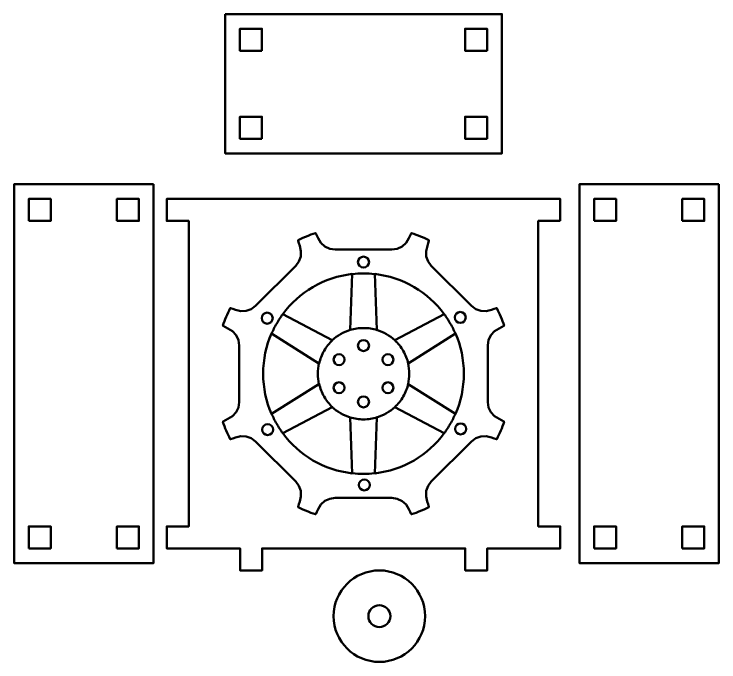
# Model space of a CAD drawing. Header units: inches. Extents: x 247 to 2765, y -1897 to -1110.
# Drawn here: x 308.4 to 404.4, y -1806.7 to -1718.4 of the extents above; entities that cross this region are included whole.
import ezdxf

# ---------------------------------------------------------------- set-up
doc = ezdxf.new("R2010")
doc.units = ezdxf.units.IN
doc.header["$MEASUREMENT"] = 0
doc.layers.add('Layer 1', color=7, linetype='Continuous')

# ---------------------------------------------------------------- blocks, each defined once
blk = doc.blocks.new('block 28')
at = {"layer": 'Layer 1', "color": 240, "lineweight": 50, "true_color": 0xec2227}
for points in [[(355.986, -1762.78), (356.4, -1762.78), (356.736, -1763.115), (356.736, -1763.53), (356.736, -1763.944), (356.4, -1764.28), (355.986, -1764.28), (355.572, -1764.28), (355.236, -1763.944), (355.236, -1763.53), (355.236, -1763.115), (355.572, -1762.78), (355.986, -1762.78)], [(352.662, -1764.699), (353.076, -1764.699), (353.412, -1765.035), (353.412, -1765.449), (353.412, -1765.863), (353.076, -1766.199), (352.662, -1766.199), (352.248, -1766.199), (351.912, -1765.863), (351.912, -1765.449), (351.912, -1765.035), (352.248, -1764.699), (352.662, -1764.699)], [(359.31, -1764.699), (359.724, -1764.699), (360.06, -1765.035), (360.06, -1765.449), (360.06, -1765.863), (359.724, -1766.199), (359.31, -1766.199), (358.896, -1766.199), (358.56, -1765.863), (358.56, -1765.449), (358.56, -1765.035), (358.896, -1764.699), (359.31, -1764.699)], [(352.662, -1768.537), (353.076, -1768.537), (353.412, -1768.873), (353.412, -1769.287), (353.412, -1769.701), (353.076, -1770.037), (352.662, -1770.037), (352.248, -1770.037), (351.912, -1769.701), (351.912, -1769.287), (351.912, -1768.873), (352.248, -1768.537), (352.662, -1768.537)], [(359.31, -1768.537), (359.724, -1768.537), (360.06, -1768.873), (360.06, -1769.287), (360.06, -1769.701), (359.724, -1770.037), (359.31, -1770.037), (358.896, -1770.037), (358.56, -1769.701), (358.56, -1769.287), (358.56, -1768.873), (358.896, -1768.537), (359.31, -1768.537)], [(355.986, -1770.456), (356.4, -1770.456), (356.736, -1770.792), (356.736, -1771.206), (356.736, -1771.62), (356.4, -1771.956), (355.986, -1771.956), (355.572, -1771.956), (355.236, -1771.62), (355.236, -1771.206), (355.236, -1770.792), (355.572, -1770.456), (355.986, -1770.456)]]:
    blk.add_open_spline(points, degree=3, knots=[0, 0, 0, 0, 1, 1, 1, 2, 2, 2, 3, 3, 3, 4, 4, 4, 4], dxfattribs=at)
blk = doc.blocks.new('block 29')
at = {"layer": 'Layer 1', "color": 240, "lineweight": 50, "true_color": 0xec2227}
for points in [[(357.838, -1761.421), (357.253, -1761.239), (356.631, -1761.142), (355.986, -1761.142), (355.357, -1761.142), (354.749, -1761.235), (354.176, -1761.408)], [(349.942, -1765.981), (350.077, -1765.384), (350.303, -1764.796), (350.625, -1764.238), (350.94, -1763.693), (351.324, -1763.213), (351.761, -1762.804)], [(360.242, -1762.809), (360.692, -1763.226), (361.088, -1763.715), (361.41, -1764.273), (361.725, -1764.818), (361.948, -1765.391), (362.084, -1765.974)], [(349.941, -1768.756), (350.077, -1769.354), (350.303, -1769.942), (350.625, -1770.5), (350.94, -1771.045), (351.324, -1771.524), (351.762, -1771.933)], [(360.242, -1771.928), (360.692, -1771.511), (361.088, -1771.022), (361.411, -1770.464), (361.726, -1769.918), (361.948, -1769.345), (362.084, -1768.763)], [(357.838, -1773.315), (357.253, -1773.498), (356.631, -1773.595), (355.986, -1773.595), (355.357, -1773.595), (354.749, -1773.501), (354.176, -1773.328)]]:
    blk.add_open_spline(points, degree=3, knots=[0, 0, 0, 0, 1, 1, 1, 2, 2, 2, 2], dxfattribs=at)
blk = doc.blocks.new('block 30')
at = {"layer": 'Layer 1', "color": 240, "lineweight": 50, "true_color": 0xec2227}
for points in [[(357.511, -1753.794), (357.011, -1753.738), (356.501, -1753.709), (355.986, -1753.709), (355.471, -1753.709), (354.961, -1753.738), (354.461, -1753.794)], [(343.468, -1761.902), (343.669, -1761.439), (343.9, -1760.984), (344.157, -1760.539), (344.415, -1760.092), (344.694, -1759.666), (344.993, -1759.26)], [(366.979, -1759.26), (367.278, -1759.666), (367.557, -1760.093), (367.815, -1760.539), (368.073, -1760.986), (368.303, -1761.44), (368.505, -1761.902)], [(343.468, -1772.834), (343.669, -1773.297), (343.899, -1773.752), (344.157, -1774.198), (344.415, -1774.645), (344.694, -1775.071), (344.993, -1775.476)], [(366.979, -1775.476), (367.278, -1775.071), (367.558, -1774.645), (367.815, -1774.197), (368.073, -1773.751), (368.303, -1773.296), (368.505, -1772.834)], [(357.511, -1780.943), (357.011, -1780.999), (356.501, -1781.027), (355.986, -1781.027), (355.471, -1781.027), (354.961, -1780.999), (354.461, -1780.943)]]:
    blk.add_open_spline(points, degree=3, knots=[0, 0, 0, 0, 1, 1, 1, 2, 2, 2, 2], dxfattribs=at)
blk = doc.blocks.new('block 31')
at = {"layer": 'Layer 1', "color": 240, "lineweight": 50, "true_color": 0xec2227}
for points in [[(355.986, -1751.41), (356.4, -1751.41), (356.736, -1751.746), (356.736, -1752.16), (356.736, -1752.574), (356.4, -1752.91), (355.986, -1752.91), (355.572, -1752.91), (355.236, -1752.574), (355.236, -1752.16), (355.236, -1751.746), (355.572, -1751.41), (355.986, -1751.41)], [(342.863, -1759.051), (343.277, -1759.051), (343.613, -1759.387), (343.613, -1759.801), (343.613, -1760.215), (343.277, -1760.551), (342.863, -1760.551), (342.449, -1760.551), (342.113, -1760.215), (342.113, -1759.801), (342.113, -1759.387), (342.449, -1759.051), (342.863, -1759.051)], [(369.164, -1758.952), (369.578, -1758.952), (369.914, -1759.288), (369.914, -1759.702), (369.914, -1760.117), (369.578, -1760.452), (369.164, -1760.452), (368.75, -1760.452), (368.414, -1760.117), (368.414, -1759.702), (368.414, -1759.288), (368.75, -1758.952), (369.164, -1758.952)], [(342.92, -1774.235), (343.334, -1774.235), (343.67, -1774.571), (343.67, -1774.985), (343.67, -1775.399), (343.334, -1775.735), (342.92, -1775.735), (342.506, -1775.735), (342.17, -1775.399), (342.17, -1774.985), (342.17, -1774.571), (342.506, -1774.235), (342.92, -1774.235)], [(369.22, -1774.138), (369.634, -1774.138), (369.97, -1774.474), (369.97, -1774.888), (369.97, -1775.302), (369.634, -1775.638), (369.22, -1775.638), (368.806, -1775.638), (368.471, -1775.302), (368.471, -1774.888), (368.471, -1774.474), (368.806, -1774.138), (369.22, -1774.138)], [(356.099, -1781.779), (356.513, -1781.779), (356.849, -1782.115), (356.849, -1782.529), (356.849, -1782.943), (356.513, -1783.279), (356.099, -1783.279), (355.685, -1783.279), (355.349, -1782.943), (355.349, -1782.529), (355.349, -1782.115), (355.685, -1781.779), (356.099, -1781.779)]]:
    blk.add_open_spline(points, degree=3, knots=[0, 0, 0, 0, 1, 1, 1, 2, 2, 2, 3, 3, 3, 4, 4, 4, 4], dxfattribs=at)
blk = doc.blocks.new('block 27')
at = {"layer": 'Layer 1', "color": 98, "lineweight": 50, "true_color": 0x010202}
for points, knots in [([(373.774, -1758.543), (373.774, -1758.543), (373.415, -1758.671), (373.415, -1758.671), (373.415, -1758.671), (372.703, -1758.849), (372.703, -1758.849), (372.703, -1758.849), (371.971, -1758.813), (371.971, -1758.813), (371.971, -1758.813), (371.28, -1758.567), (371.28, -1758.567), (371.28, -1758.567), (370.691, -1758.13), (370.691, -1758.13), (370.691, -1758.13), (365.225, -1752.663), (365.225, -1752.663), (365.225, -1752.663), (364.787, -1752.074), (364.787, -1752.074), (364.787, -1752.074), (364.541, -1751.384), (364.541, -1751.384), (364.541, -1751.384), (364.505, -1750.65), (364.505, -1750.65), (364.505, -1750.65), (364.683, -1749.939), (364.683, -1749.939), (364.683, -1749.939), (364.811, -1749.579), (364.811, -1749.579), (364.811, -1749.579), (364.902, -1749.239), (364.902, -1749.239), (364.902, -1749.239), (364.902, -1749.186), (364.902, -1749.186), (364.135, -1748.809), (363.346, -1748.483), (362.538, -1748.206), (362.538, -1748.206), (362.499, -1748.245), (362.499, -1748.245), (362.499, -1748.245), (362.324, -1748.549), (362.324, -1748.549), (362.324, -1748.549), (362.16, -1748.894), (362.16, -1748.894), (362.16, -1748.894), (361.784, -1749.523), (361.784, -1749.523), (361.784, -1749.523), (361.24, -1750.015), (361.24, -1750.015), (361.24, -1750.015), (360.576, -1750.33), (360.576, -1750.33), (360.576, -1750.33), (359.851, -1750.438), (359.851, -1750.438), (359.851, -1750.438), (352.121, -1750.438), (352.121, -1750.438), (352.121, -1750.438), (351.395, -1750.329), (351.395, -1750.329), (351.395, -1750.329), (350.732, -1750.016), (350.732, -1750.016), (350.732, -1750.016), (350.189, -1749.524), (350.189, -1749.524), (350.189, -1749.524), (349.811, -1748.894), (349.811, -1748.894), (349.811, -1748.894), (349.648, -1748.549), (349.648, -1748.549), (349.648, -1748.549), (349.473, -1748.245), (349.473, -1748.245), (349.473, -1748.245), (349.433, -1748.206), (349.433, -1748.206), (349.032, -1748.343), (348.631, -1748.49), (348.235, -1748.654), (347.838, -1748.82), (347.451, -1749), (347.07, -1749.185), (347.07, -1749.185), (347.069, -1749.241), (347.069, -1749.241), (347.069, -1749.241), (347.162, -1749.58), (347.162, -1749.58), (347.162, -1749.58), (347.29, -1749.94), (347.29, -1749.94), (347.29, -1749.94), (347.467, -1750.652), (347.467, -1750.652), (347.467, -1750.652), (347.432, -1751.384), (347.432, -1751.384), (347.432, -1751.384), (347.184, -1752.075), (347.184, -1752.075), (347.184, -1752.075), (346.748, -1752.664), (346.748, -1752.664), (346.748, -1752.664), (341.282, -1758.13), (341.282, -1758.13), (341.282, -1758.13), (340.692, -1758.568), (340.692, -1758.568), (340.692, -1758.568), (340.002, -1758.814), (340.002, -1758.814), (340.002, -1758.814), (339.269, -1758.85), (339.269, -1758.85), (339.269, -1758.85), (338.557, -1758.672), (338.557, -1758.672), (338.557, -1758.672), (338.198, -1758.544), (338.198, -1758.544), (338.198, -1758.544), (337.858, -1758.453), (337.858, -1758.453), (337.858, -1758.453), (337.803, -1758.453), (337.803, -1758.453), (337.428, -1759.22), (337.101, -1760.009), (336.824, -1760.817), (336.824, -1760.817), (336.863, -1760.855), (336.863, -1760.855), (336.863, -1760.855), (337.167, -1761.03), (337.167, -1761.03), (337.167, -1761.03), (337.512, -1761.195), (337.512, -1761.195), (337.512, -1761.195), (338.141, -1761.571), (338.141, -1761.571), (338.141, -1761.571), (338.634, -1762.115), (338.634, -1762.115), (338.634, -1762.115), (338.947, -1762.778), (338.947, -1762.778), (338.947, -1762.778), (339.055, -1763.504), (339.055, -1763.504), (339.055, -1763.504), (339.055, -1771.235), (339.055, -1771.235), (339.055, -1771.235), (338.948, -1771.96), (338.948, -1771.96), (338.948, -1771.96), (338.634, -1772.623), (338.634, -1772.623), (338.634, -1772.623), (338.141, -1773.167), (338.141, -1773.167), (338.141, -1773.167), (337.512, -1773.544), (337.512, -1773.544), (337.512, -1773.544), (337.168, -1773.707), (337.168, -1773.707), (337.168, -1773.707), (336.863, -1773.882), (336.863, -1773.882), (336.863, -1773.882), (336.824, -1773.921), (336.824, -1773.921), (336.962, -1774.323), (337.108, -1774.722), (337.272, -1775.12), (337.437, -1775.517), (337.616, -1775.903), (337.802, -1776.284), (337.802, -1776.284), (337.858, -1776.284), (337.858, -1776.284), (337.858, -1776.284), (338.199, -1776.193), (338.199, -1776.193), (338.199, -1776.193), (338.557, -1776.065), (338.557, -1776.065), (338.557, -1776.065), (339.269, -1775.887), (339.269, -1775.887), (339.269, -1775.887), (340.001, -1775.922), (340.001, -1775.922), (340.001, -1775.922), (340.693, -1776.17), (340.693, -1776.17), (340.693, -1776.17), (341.282, -1776.607), (341.282, -1776.607), (341.282, -1776.607), (346.748, -1782.073), (346.748, -1782.073), (346.748, -1782.073), (347.184, -1782.662), (347.184, -1782.662), (347.184, -1782.662), (347.432, -1783.353), (347.432, -1783.353), (347.432, -1783.353), (347.468, -1784.085), (347.468, -1784.085), (347.468, -1784.085), (347.29, -1784.797), (347.29, -1784.797), (347.29, -1784.797), (347.161, -1785.157), (347.161, -1785.157), (347.161, -1785.157), (347.07, -1785.496), (347.07, -1785.496), (347.07, -1785.496), (347.07, -1785.551), (347.07, -1785.551), (347.837, -1785.926), (348.626, -1786.253), (349.434, -1786.53), (349.434, -1786.53), (349.472, -1786.493), (349.472, -1786.493), (349.472, -1786.493), (349.648, -1786.187), (349.648, -1786.187), (349.648, -1786.187), (349.812, -1785.842), (349.812, -1785.842), (349.812, -1785.842), (350.189, -1785.214), (350.189, -1785.214), (350.189, -1785.214), (350.732, -1784.72), (350.732, -1784.72), (350.732, -1784.72), (351.394, -1784.407), (351.394, -1784.407), (351.394, -1784.407), (352.121, -1784.299), (352.121, -1784.299), (352.121, -1784.299), (359.851, -1784.298), (359.851, -1784.298), (359.851, -1784.298), (360.577, -1784.408), (360.577, -1784.408), (360.577, -1784.408), (361.241, -1784.721), (361.241, -1784.721), (361.241, -1784.721), (361.784, -1785.214), (361.784, -1785.214), (361.784, -1785.214), (362.161, -1785.842), (362.161, -1785.842), (362.161, -1785.842), (362.324, -1786.187), (362.324, -1786.187), (362.324, -1786.187), (362.499, -1786.493), (362.499, -1786.493), (362.499, -1786.493), (362.538, -1786.531), (362.538, -1786.531), (362.94, -1786.393), (363.34, -1786.247), (363.737, -1786.083), (364.134, -1785.918), (364.521, -1785.737), (364.902, -1785.552), (364.902, -1785.552), (364.902, -1785.496), (364.902, -1785.496), (364.902, -1785.496), (364.811, -1785.156), (364.811, -1785.156), (364.811, -1785.156), (364.682, -1784.797), (364.682, -1784.797), (364.682, -1784.797), (364.505, -1784.085), (364.505, -1784.085), (364.505, -1784.085), (364.541, -1783.353), (364.541, -1783.353), (364.541, -1783.353), (364.788, -1782.661), (364.788, -1782.661), (364.788, -1782.661), (365.224, -1782.072), (365.224, -1782.072), (365.224, -1782.072), (370.691, -1776.606), (370.691, -1776.606), (370.691, -1776.606), (371.279, -1776.169), (371.279, -1776.169), (371.279, -1776.169), (371.97, -1775.923), (371.97, -1775.923), (371.97, -1775.923), (372.703, -1775.886), (372.703, -1775.886), (372.703, -1775.886), (373.415, -1776.065), (373.415, -1776.065), (373.415, -1776.065), (373.774, -1776.193), (373.774, -1776.193), (373.774, -1776.193), (374.113, -1776.284), (374.113, -1776.284), (374.113, -1776.284), (374.168, -1776.284), (374.168, -1776.284), (374.544, -1775.517), (374.871, -1774.727), (375.148, -1773.919), (375.148, -1773.919), (375.109, -1773.881), (375.109, -1773.881), (375.109, -1773.881), (374.805, -1773.706), (374.805, -1773.706), (374.805, -1773.706), (374.46, -1773.542), (374.46, -1773.542), (374.46, -1773.542), (373.831, -1773.165), (373.831, -1773.165), (373.831, -1773.165), (373.338, -1772.623), (373.338, -1772.623), (373.338, -1772.623), (373.024, -1771.959), (373.024, -1771.959), (373.024, -1771.959), (372.917, -1771.232), (372.917, -1771.232), (372.917, -1771.232), (372.916, -1763.503), (372.916, -1763.503), (372.916, -1763.503), (373.024, -1762.777), (373.024, -1762.777), (373.024, -1762.777), (373.339, -1762.113), (373.339, -1762.113), (373.339, -1762.113), (373.831, -1761.57), (373.831, -1761.57), (373.831, -1761.57), (374.46, -1761.192), (374.46, -1761.192), (374.46, -1761.192), (374.804, -1761.03), (374.804, -1761.03), (374.804, -1761.03), (375.109, -1760.854), (375.109, -1760.854), (375.109, -1760.854), (375.149, -1760.816), (375.149, -1760.816), (375.011, -1760.413), (374.864, -1760.014), (374.7, -1759.617), (374.536, -1759.219), (374.356, -1758.833), (374.17, -1758.452), (374.17, -1758.452), (374.114, -1758.452), (374.114, -1758.452), (374.114, -1758.452), (373.774, -1758.543), (373.774, -1758.543)], [0, 0, 0, 0, 1, 1, 1, 2, 2, 2, 3, 3, 3, 4, 4, 4, 5, 5, 5, 6, 6, 6, 7, 7, 7, 8, 8, 8, 9, 9, 9, 10, 10, 10, 11, 11, 11, 12, 12, 12, 13, 13, 13, 14, 14, 14, 15, 15, 15, 16, 16, 16, 17, 17, 17, 18, 18, 18, 19, 19, 19, 20, 20, 20, 21, 21, 21, 22, 22, 22, 23, 23, 23, 24, 24, 24, 25, 25, 25, 26, 26, 26, 27, 27, 27, 28, 28, 28, 29, 29, 29, 30, 30, 30, 31, 31, 31, 32, 32, 32, 33, 33, 33, 34, 34, 34, 35, 35, 35, 36, 36, 36, 37, 37, 37, 38, 38, 38, 39, 39, 39, 40, 40, 40, 41, 41, 41, 42, 42, 42, 43, 43, 43, 44, 44, 44, 45, 45, 45, 46, 46, 46, 47, 47, 47, 48, 48, 48, 49, 49, 49, 50, 50, 50, 51, 51, 51, 52, 52, 52, 53, 53, 53, 54, 54, 54, 55, 55, 55, 56, 56, 56, 57, 57, 57, 58, 58, 58, 59, 59, 59, 60, 60, 60, 61, 61, 61, 62, 62, 62, 63, 63, 63, 64, 64, 64, 65, 65, 65, 66, 66, 66, 67, 67, 67, 68, 68, 68, 69, 69, 69, 70, 70, 70, 71, 71, 71, 72, 72, 72, 73, 73, 73, 74, 74, 74, 75, 75, 75, 76, 76, 76, 77, 77, 77, 78, 78, 78, 79, 79, 79, 80, 80, 80, 81, 81, 81, 82, 82, 82, 83, 83, 83, 84, 84, 84, 85, 85, 85, 86, 86, 86, 87, 87, 87, 88, 88, 88, 89, 89, 89, 90, 90, 90, 91, 91, 91, 92, 92, 92, 93, 93, 93, 94, 94, 94, 95, 95, 95, 96, 96, 96, 97, 97, 97, 98, 98, 98, 99, 99, 99, 100, 100, 100, 101, 101, 101, 102, 102, 102, 103, 103, 103, 104, 104, 104, 105, 105, 105, 106, 106, 106, 107, 107, 107, 108, 108, 108, 109, 109, 109, 110, 110, 110, 111, 111, 111, 112, 112, 112, 113, 113, 113, 114, 114, 114, 115, 115, 115, 116, 116, 116, 117, 117, 117, 118, 118, 118, 119, 119, 119, 120, 120, 120, 121, 121, 121, 122, 122, 122, 123, 123, 123, 124, 124, 124, 125, 125, 125, 126, 126, 126, 127, 127, 127, 128, 128, 128, 129, 129, 129, 130, 130, 130, 131, 131, 131, 132, 132, 132, 132]), ([(354.175, -1761.404), (353.251, -1761.685), (352.42, -1762.176), (351.733, -1762.821), (351.733, -1762.821), (344.98, -1759.251), (344.98, -1759.251), (347.187, -1756.266), (350.577, -1754.211), (354.459, -1753.779), (354.459, -1753.779), (354.175, -1761.404), (354.175, -1761.404)], [0, 0, 0, 0, 1, 1, 1, 2, 2, 2, 3, 3, 3, 4, 4, 4, 4]), ([(366.991, -1759.25), (366.991, -1759.25), (360.239, -1762.821), (360.239, -1762.821), (359.551, -1762.177), (358.721, -1761.685), (357.797, -1761.404), (357.797, -1761.404), (357.513, -1753.779), (357.513, -1753.779), (361.395, -1754.211), (364.785, -1756.265), (366.991, -1759.25)], [0, 0, 0, 0, 1, 1, 1, 2, 2, 2, 3, 3, 3, 4, 4, 4, 4]), ([(343.453, -1772.84), (342.72, -1771.164), (342.311, -1769.315), (342.311, -1767.368), (342.311, -1765.421), (342.72, -1763.57), (343.453, -1761.894), (343.453, -1761.894), (349.92, -1765.957), (349.92, -1765.957), (349.815, -1766.41), (349.754, -1766.882), (349.754, -1767.368), (349.754, -1767.854), (349.814, -1768.324), (349.92, -1768.778), (349.92, -1768.778), (343.453, -1772.84), (343.453, -1772.84)], [0, 0, 0, 0, 1, 1, 1, 2, 2, 2, 3, 3, 3, 4, 4, 4, 5, 5, 5, 6, 6, 6, 6]), ([(368.519, -1772.841), (368.519, -1772.841), (362.052, -1768.78), (362.052, -1768.78), (362.158, -1768.325), (362.219, -1767.854), (362.219, -1767.368), (362.219, -1766.881), (362.158, -1766.41), (362.052, -1765.957), (362.052, -1765.957), (368.519, -1761.894), (368.519, -1761.894), (369.252, -1763.57), (369.662, -1765.421), (369.662, -1767.368), (369.662, -1769.315), (369.252, -1771.165), (368.519, -1772.841)], [0, 0, 0, 0, 1, 1, 1, 2, 2, 2, 3, 3, 3, 4, 4, 4, 5, 5, 5, 6, 6, 6, 6]), ([(344.98, -1775.485), (344.98, -1775.485), (351.732, -1771.915), (351.732, -1771.915), (352.42, -1772.559), (353.25, -1773.051), (354.175, -1773.332), (354.175, -1773.332), (354.46, -1780.957), (354.46, -1780.957), (350.577, -1780.525), (347.187, -1778.47), (344.98, -1775.485)], [0, 0, 0, 0, 1, 1, 1, 2, 2, 2, 3, 3, 3, 4, 4, 4, 4]), ([(357.513, -1780.957), (357.513, -1780.957), (357.797, -1773.332), (357.797, -1773.332), (358.721, -1773.051), (359.552, -1772.56), (360.239, -1771.916), (360.239, -1771.916), (366.991, -1775.485), (366.991, -1775.485), (364.785, -1778.471), (361.395, -1780.525), (357.513, -1780.957)], [0, 0, 0, 0, 1, 1, 1, 2, 2, 2, 3, 3, 3, 4, 4, 4, 4])]:
    blk.add_open_spline(points, degree=3, knots=knots, dxfattribs=at)
at = {"layer": 'Layer 1'}
for name in ['block 31', 'block 30', 'block 29', 'block 28']:
    blk.add_blockref(name, (0, 0), dxfattribs=at)
blk = doc.blocks.new('block 26')
at = {"layer": 'Layer 1', "color": 18, "lineweight": 50, "true_color": 0x010101}
blk.add_lwpolyline([(382.799, -1746.555), (382.799, -1743.555), (329.173, -1743.555), (329.173, -1746.555), (332.173, -1746.555), (332.173, -1788.182), (329.173, -1788.182), (329.173, -1791.182), (339.17, -1791.182), (339.17, -1794.182), (342.17, -1794.182), (342.17, -1791.182), (369.844, -1791.182), (369.844, -1794.182), (372.844, -1794.182), (372.844, -1791.182), (382.799, -1791.182), (382.799, -1788.182), (379.799, -1788.182), (379.799, -1746.555), (382.799, -1746.555)], dxfattribs=at)
at = {"layer": 'Layer 1'}
blk.add_blockref('block 27', (0, 0), dxfattribs=at)

msp = doc.modelspace()

# ---------------------------------------------------------------- linework, layer by layer
at = {"layer": 'Layer 1', "color": 18, "lineweight": 50, "true_color": 0x010101}
for points in [[(337.14, -1718.357), (337.14, -1737.356), (374.833, -1737.356), (374.833, -1718.357), (337.14, -1718.357)], [(342.14, -1723.356), (339.14, -1723.356), (339.14, -1720.356), (342.14, -1720.356), (342.14, -1723.356)], [(372.833, -1723.356), (369.833, -1723.356), (369.833, -1720.356), (372.833, -1720.356), (372.833, -1723.356)], [(342.14, -1735.357), (339.14, -1735.357), (339.14, -1732.357), (342.14, -1732.357), (342.14, -1735.357)], [(372.833, -1735.357), (369.833, -1735.357), (369.833, -1732.357), (372.833, -1732.357), (372.833, -1735.357)], [(327.383, -1741.555), (308.383, -1741.555), (308.383, -1793.182), (327.383, -1793.182), (327.383, -1741.555), (327.383, -1741.555)], [(404.405, -1741.555), (385.406, -1741.555), (385.406, -1793.182), (404.405, -1793.182), (404.405, -1741.555)], [(310.383, -1746.555), (310.383, -1743.555), (313.383, -1743.555), (313.383, -1746.555), (310.383, -1746.555)], [(322.383, -1746.555), (322.383, -1743.555), (325.383, -1743.555), (325.383, -1746.555), (322.383, -1746.555)], [(387.405, -1746.555), (387.405, -1743.555), (390.405, -1743.555), (390.405, -1746.555), (387.405, -1746.555)], [(399.405, -1746.555), (399.405, -1743.555), (402.406, -1743.555), (402.406, -1746.555), (399.405, -1746.555)], [(310.383, -1791.181), (310.383, -1788.181), (313.383, -1788.181), (313.383, -1791.181), (310.383, -1791.181)], [(322.383, -1791.182), (322.383, -1788.182), (325.383, -1788.182), (325.383, -1791.182), (322.383, -1791.182)], [(387.405, -1791.181), (387.405, -1788.181), (390.405, -1788.181), (390.405, -1791.181), (387.405, -1791.181)], [(399.405, -1791.182), (399.405, -1788.182), (402.406, -1788.182), (402.406, -1791.182), (399.405, -1791.182)]]:
    msp.add_lwpolyline(points, dxfattribs=at)
for points in [[(358.147, -1794.182), (354.704, -1794.182), (351.912, -1796.973), (351.912, -1800.417), (351.912, -1803.86), (354.704, -1806.651), (358.147, -1806.651), (361.591, -1806.651), (364.382, -1803.86), (364.382, -1800.417), (364.382, -1796.973), (361.591, -1794.182), (358.147, -1794.182)], [(358.147, -1801.917), (357.319, -1801.917), (356.647, -1801.245), (356.647, -1800.417), (356.647, -1799.588), (357.319, -1798.917), (358.147, -1798.917), (358.976, -1798.917), (359.647, -1799.588), (359.647, -1800.417), (359.647, -1801.245), (358.976, -1801.917), (358.147, -1801.917)]]:
    msp.add_open_spline(points, degree=3, knots=[0, 0, 0, 0, 1, 1, 1, 2, 2, 2, 3, 3, 3, 4, 4, 4, 4], dxfattribs=at)

# ---------------------------------------------------------------- block references
at = {"layer": 'Layer 1'}
msp.add_blockref('block 26', (0, 0), dxfattribs=at)

doc.saveas('drawing.dxf')
